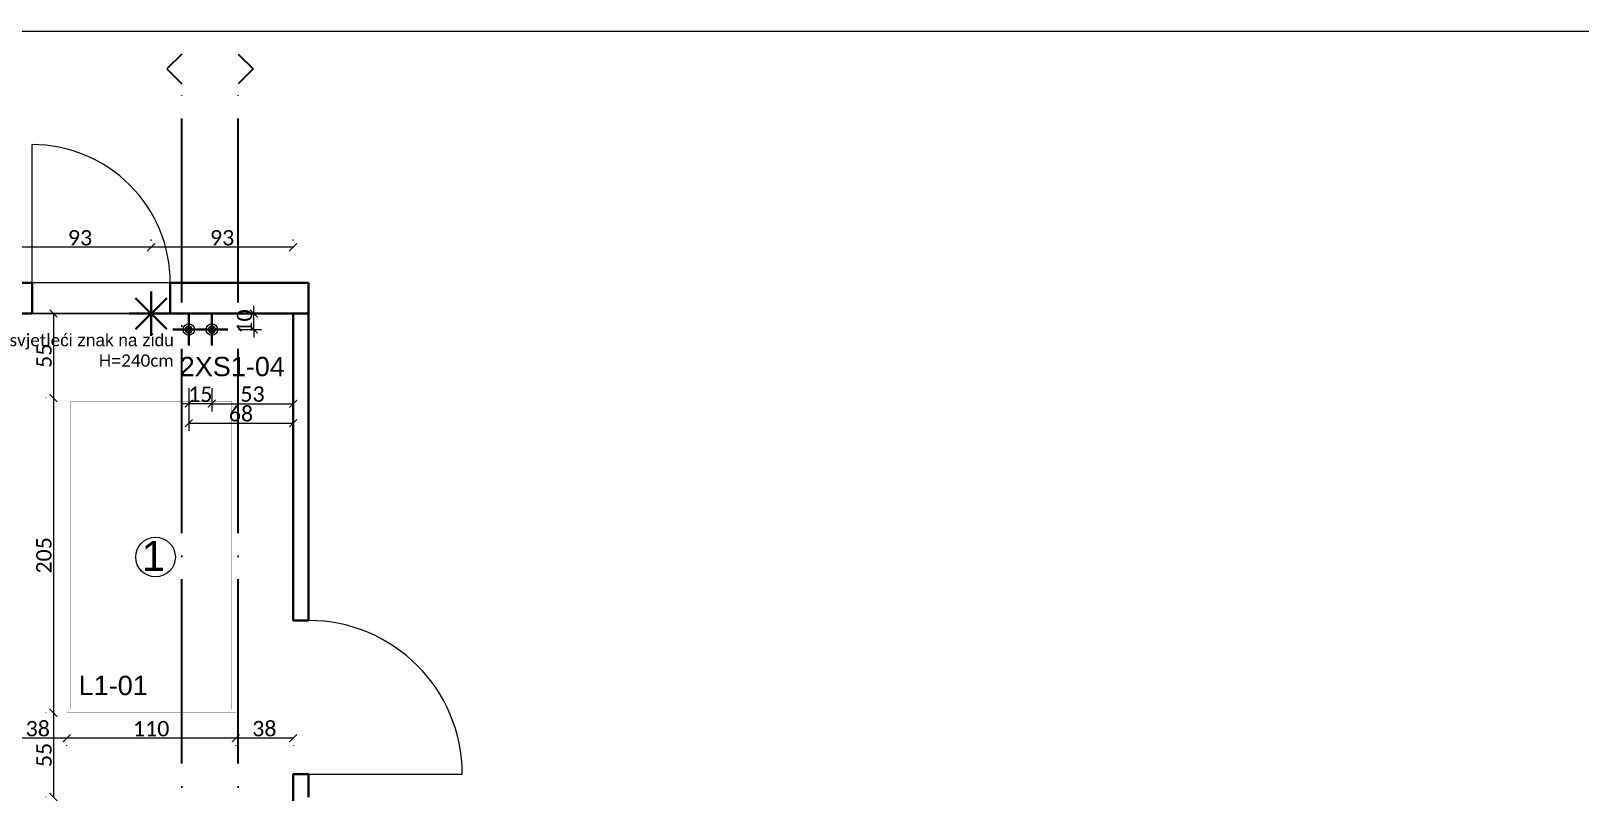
# Model space of a CAD drawing. Header units: centimetres. Extents: x -26724 to 60145, y -23645 to 6771.
# Drawn here: x 4156 to 5165, y 5028 to 5524 of the extents above; entities that cross this region are included whole.
import ezdxf

# ---------------------------------------------------------------- set-up
doc = ezdxf.new("R2010")
doc.units = ezdxf.units.CM
doc.linetypes.add('ACAD_ISO04W100', pattern=[30, 24, -3, 0, -3])
doc.linetypes.add('DALEKOVOD_VN', pattern=[5, 2.5, -2.5])
for name, color, linetype, lineweight in [('2.IZGLED', 7, 'Continuous', 13), ('4.KOTE', 88, 'Continuous', 15), ('IZGLED', 252, 'Continuous', 13), ('vrata', 83, 'Continuous', 18), ('zid', 7, 'Continuous', 40)]:
    doc.layers.add(name, color=color, linetype=linetype, lineweight=lineweight)
doc.layers.add('3.IZGLED 2', color=7, linetype='Continuous', lineweight=9, true_color=0x4a4a4a)
doc.layers.add('IZGLED 2', color=253, linetype='Continuous', lineweight=9, true_color=0x828282)
doc.styles.add('0.12', font='arial.ttf', dxfattribs={"height": 0.12})
doc.styles.add('0.15', font='arial.ttf', dxfattribs={"height": 0.15})
doc.styles.get("Standard").update_dxf_attribs({"font": 'calibri.ttf'})
doc.dimstyles.new('ja 1 50', dxfattribs={"dimtxt": 10, "dimasz": 5, "dimexe": 5, "dimexo": 5, "dimgap": 1, "dimtad": 1, "dimdec": 0, "dimtxsty": 'Standard', "dimblk": 'ARCHTICK', "dimcen": 2.5, "dimclrd": 256, "dimclrt": 7, "dimadec": 0, "dimazin": 0, "dimtfac": 1, "dimtdec": 0, "dimtix": 1, "dimtmove": 1, "dimatfit": 3, "dimldrblk": 'ARCHTICK', "dimfxl": 10, "dimfxlon": 1, "dimlwd": 0, "dimlwe": 9, "dimarcsym": 0})

# ---------------------------------------------------------------- blocks, each defined once
blk = doc.blocks.new('efrrf')
at = {"layer": 'IZGLED'}
for q in [(32062.6, -5174.7), (32066, -5174.7), (32062.6, -5178.1), (32066, -5178.1)]:
    blk.add_line((32064.3, -5176.4), q, dxfattribs=at)
at = {"layer": 'IZGLED', "extrusion": (0, 0, -1)}
for major_axis, start_param, end_param in [((-2.83, 2.83), 3.926991, 7.068583), ((-1.7, 1.7), 4.712389, 10.995574), ((2.83, 2.83), -0.785398, 2.356194)]:
    blk.add_ellipse((32064.3, -5176.4), major_axis=major_axis, ratio=1, start_param=start_param, end_param=end_param, dxfattribs=at)
at = {"layer": 'zid'}
for p, q in [((32064.3, -5187.5), (32064.3, -5165.2)), ((32075.4, -5176.4), (32053.1, -5176.4))]:
    blk.add_line(p, q, dxfattribs=at)
blk = doc.blocks.new('GTTTTTT')
at = {"layer": 'zid', "color": 1}
for p, q in [((3959.04, 2060.69), (3959.04, 2036.69)), ((3950.55, 2040.2), (3967.52, 2057.17)), ((3967.52, 2040.2), (3950.55, 2057.17)), ((3947.04, 2048.69), (3971.04, 2048.69))]:
    blk.add_line(p, q, dxfattribs=at)
blk = doc.blocks.new('_ArchTick')
at = {"color": 0, "linetype": 'ByBlock', "const_width": 0.15}
blk.add_lwpolyline([(-0.5, -0.5), (0.5, 0.5)], dxfattribs=at)
blk = doc.blocks.new('*D2712')
at = {"layer": '4.KOTE', "color": 0, "lineweight": 9, "transparency": 16777216}
for p, q in [((4234.4, 5387.3), (4234.4, 5388.2)), ((4326.9, 5387.6), (4326.9, 5388.2))]:
    blk.add_line(p, q, dxfattribs=at)
at = {"layer": '4.KOTE', "lineweight": 0, "transparency": 16777216}
blk.add_line((4326.9, 5383.2), (4234.4, 5383.2), dxfattribs=at)
at = {"layer": 'Defpoints', "color": 0, "transparency": 16777216}
for p in [(4234.4, 5383.2), (4234.4, 5354.4, 608.3), (4326.9, 5340, 1216.7)]:
    blk.add_point(p, dxfattribs=at)
at = {"layer": '4.KOTE', "lineweight": 0, "transparency": 16777216, "xscale": 5, "yscale": 5, "zscale": 5, "rotation": 180}
blk.add_blockref('_ArchTick', (4234.4, 5383.2), dxfattribs=at)
at = {"layer": '4.KOTE', "lineweight": 0, "transparency": 16777216, "xscale": 5, "yscale": 5, "zscale": 5}
blk.add_blockref('_ArchTick', (4326.9, 5383.2), dxfattribs=at)
at = {"layer": '4.KOTE', "color": 7, "transparency": 16777216, "insert": (4280.6, 5389.3), "char_height": 10, "attachment_point": 5}
blk.add_mtext('93', dxfattribs=at)
blk = doc.blocks.new('*D2713')
at = {"layer": '4.KOTE', "color": 0, "lineweight": 9, "transparency": 16777216}
for p, q in [((4141.9, 5373.2), (4141.9, 5388.2)), ((4234.4, 5387.3), (4234.4, 5388.2))]:
    blk.add_line(p, q, dxfattribs=at)
at = {"layer": '4.KOTE', "lineweight": 0, "transparency": 16777216}
blk.add_line((4234.4, 5383.2), (4141.9, 5383.2), dxfattribs=at)
at = {"layer": 'Defpoints', "color": 0, "transparency": 16777216}
for p in [(4141.9, 5383.2), (4234.4, 5354.4, 608.3), (4141.9, 5340)]:
    blk.add_point(p, dxfattribs=at)
at = {"layer": '4.KOTE', "lineweight": 0, "transparency": 16777216, "xscale": 5, "yscale": 5, "zscale": 5, "rotation": 180}
blk.add_blockref('_ArchTick', (4141.9, 5383.2), dxfattribs=at)
at = {"layer": '4.KOTE', "lineweight": 0, "transparency": 16777216, "xscale": 5, "yscale": 5, "zscale": 5}
blk.add_blockref('_ArchTick', (4234.4, 5383.2), dxfattribs=at)
at = {"layer": '4.KOTE', "color": 7, "transparency": 16777216, "insert": (4188.1, 5389.3), "char_height": 10, "attachment_point": 5}
blk.add_mtext('93', dxfattribs=at)
blk = doc.blocks.new('*D2714')
at = {"layer": '4.KOTE', "color": 0, "lineweight": 9, "transparency": 16777216}
for p, q in [((4273.9, 5291.3), (4273.9, 5276.3)), ((4326.9, 5276.9), (4326.9, 5276.3))]:
    blk.add_line(p, q, dxfattribs=at)
at = {"layer": '4.KOTE', "lineweight": 0, "transparency": 16777216}
blk.add_line((4273.9, 5281.3), (4326.9, 5281.3), dxfattribs=at)
at = {"layer": 'Defpoints', "color": 0, "transparency": 16777216}
for p in [(4273.9, 5319.1), (4326.9, 5321.2, 1216.7), (4326.9, 5281.3)]:
    blk.add_point(p, dxfattribs=at)
at = {"layer": '4.KOTE', "lineweight": 0, "transparency": 16777216, "xscale": 5, "yscale": 5, "zscale": 5, "rotation": 180}
blk.add_blockref('_ArchTick', (4273.9, 5281.3), dxfattribs=at)
at = {"layer": '4.KOTE', "lineweight": 0, "transparency": 16777216, "xscale": 5, "yscale": 5, "zscale": 5}
blk.add_blockref('_ArchTick', (4326.9, 5281.3), dxfattribs=at)
at = {"layer": '4.KOTE', "color": 7, "transparency": 16777216, "insert": (4300.4, 5287.5), "char_height": 10, "attachment_point": 5}
blk.add_mtext('53', dxfattribs=at)
blk = doc.blocks.new('*D2715')
at = {"layer": '4.KOTE', "color": 0, "lineweight": 9, "transparency": 16777216}
for p, q in [((4258.9, 5278.6), (4258.9, 5263.6)), ((4326.9, 5264.3), (4326.9, 5263.6))]:
    blk.add_line(p, q, dxfattribs=at)
at = {"layer": '4.KOTE', "lineweight": 0, "transparency": 16777216}
blk.add_line((4258.9, 5268.6), (4326.9, 5268.6), dxfattribs=at)
at = {"layer": 'Defpoints', "color": 0, "transparency": 16777216}
for p in [(4258.9, 5319.1), (4326.9, 5319.1, 1216.7), (4326.9, 5268.6)]:
    blk.add_point(p, dxfattribs=at)
at = {"layer": '4.KOTE', "lineweight": 0, "transparency": 16777216, "xscale": 5, "yscale": 5, "zscale": 5, "rotation": 180}
blk.add_blockref('_ArchTick', (4258.9, 5268.6), dxfattribs=at)
at = {"layer": '4.KOTE', "lineweight": 0, "transparency": 16777216, "xscale": 5, "yscale": 5, "zscale": 5}
blk.add_blockref('_ArchTick', (4326.9, 5268.6), dxfattribs=at)
at = {"layer": '4.KOTE', "color": 7, "transparency": 16777216, "insert": (4292.9, 5274.7), "char_height": 10, "attachment_point": 5}
blk.add_mtext('68', dxfattribs=at)
blk = doc.blocks.new('*D2716')
at = {"layer": '4.KOTE', "color": 0, "lineweight": 9, "transparency": 16777216}
for p, q in [((4258.9, 5291.3), (4258.9, 5276.3)), ((4273.9, 5291.3), (4273.9, 5276.3))]:
    blk.add_line(p, q, dxfattribs=at)
at = {"layer": '4.KOTE', "lineweight": 0, "transparency": 16777216}
for p, q in [((4258.9, 5281.3), (4253.9, 5281.3)), ((4273.9, 5281.3), (4258.9, 5281.3)), ((4273.9, 5281.3), (4278.9, 5281.3))]:
    blk.add_line(p, q, dxfattribs=at)
at = {"layer": 'Defpoints', "color": 0, "transparency": 16777216}
for p in [(4258.9, 5319.1), (4273.9, 5319.1), (4258.9, 5281.3)]:
    blk.add_point(p, dxfattribs=at)
at = {"layer": '4.KOTE', "lineweight": 0, "transparency": 16777216, "xscale": 5, "yscale": 5, "zscale": 5}
blk.add_blockref('_ArchTick', (4258.9, 5281.3), dxfattribs=at)
at = {"layer": '4.KOTE', "lineweight": 0, "transparency": 16777216, "xscale": 5, "yscale": 5, "zscale": 5, "rotation": 180}
blk.add_blockref('_ArchTick', (4273.9, 5281.3), dxfattribs=at)
at = {"layer": '4.KOTE', "color": 7, "transparency": 16777216, "insert": (4266.4, 5287.4), "char_height": 10, "attachment_point": 5}
blk.add_mtext('15', dxfattribs=at)
blk = doc.blocks.new('*D2717')
at = {"layer": '4.KOTE', "color": 0, "lineweight": 9, "transparency": 16777216}
for p, q in [((4292.1, 5340), (4306.3, 5340)), ((4291.3, 5329.5), (4306.3, 5329.5))]:
    blk.add_line(p, q, dxfattribs=at)
at = {"layer": '4.KOTE', "lineweight": 0, "transparency": 16777216}
for p, q in [((4301.3, 5340), (4301.3, 5345)), ((4301.3, 5329.5), (4301.3, 5340)), ((4301.3, 5329.5), (4301.3, 5324.5))]:
    blk.add_line(p, q, dxfattribs=at)
at = {"layer": 'Defpoints', "color": 0, "transparency": 16777216}
for p in [(4287.1, 5340), (4301.3, 5340), (4284.3, 5329.5)]:
    blk.add_point(p, dxfattribs=at)
at = {"layer": '4.KOTE', "lineweight": 0, "transparency": 16777216, "xscale": 5, "yscale": 5, "zscale": 5}
for p, rotation in [((4301.3, 5340), 270), ((4301.3, 5329.5), 90)]:
    blk.add_blockref('_ArchTick', p, dxfattribs=dict(at, rotation=rotation))
at = {"layer": '4.KOTE', "color": 7, "transparency": 16777216, "insert": (4295.2, 5334.8), "char_height": 10, "attachment_point": 5, "rotation": 90}
blk.add_mtext('10', dxfattribs=at)
blk = doc.blocks.new('*D2718')
at = {"layer": '4.KOTE', "color": 0, "lineweight": 9, "transparency": 16777216}
for p, q in [((4173.2, 5340), (4165.8, 5340)), ((4166.1, 5285), (4165.8, 5285))]:
    blk.add_line(p, q, dxfattribs=at)
at = {"layer": '4.KOTE', "lineweight": 0, "transparency": 16777216}
blk.add_line((4170.8, 5340), (4170.8, 5285), dxfattribs=at)
at = {"layer": 'Defpoints', "color": 0, "transparency": 16777216}
for p in [(4181.3, 5340, -27.1), (4170.8, 5285), (4179.4, 5285, 608.3)]:
    blk.add_point(p, dxfattribs=at)
at = {"layer": '4.KOTE', "lineweight": 0, "transparency": 16777216, "xscale": 5, "yscale": 5, "zscale": 5}
for p, rotation in [((4170.8, 5340), 90), ((4170.8, 5285), 270)]:
    blk.add_blockref('_ArchTick', p, dxfattribs=dict(at, rotation=rotation))
at = {"layer": '4.KOTE', "color": 7, "transparency": 16777216, "insert": (4164.7, 5312.5), "char_height": 10, "attachment_point": 5, "rotation": 90}
blk.add_mtext('55', dxfattribs=at)
blk = doc.blocks.new('*D2719')
at = {"layer": '4.KOTE', "color": 0, "lineweight": 9, "transparency": 16777216}
for p, q in [((4166.1, 5285), (4165.8, 5285)), ((4166.1, 5080), (4165.8, 5080))]:
    blk.add_line(p, q, dxfattribs=at)
at = {"layer": '4.KOTE', "lineweight": 0, "transparency": 16777216}
blk.add_line((4170.8, 5285), (4170.8, 5080), dxfattribs=at)
at = {"layer": 'Defpoints', "color": 0, "transparency": 16777216}
for p in [(4179.4, 5285, 608.3), (4170.8, 5080), (4179.4, 5080, 608.3)]:
    blk.add_point(p, dxfattribs=at)
at = {"layer": '4.KOTE', "lineweight": 0, "transparency": 16777216, "xscale": 5, "yscale": 5, "zscale": 5}
for p, rotation in [((4170.8, 5285), 90), ((4170.8, 5080), 270)]:
    blk.add_blockref('_ArchTick', p, dxfattribs=dict(at, rotation=rotation))
at = {"layer": '4.KOTE', "color": 7, "transparency": 16777216, "insert": (4164.6, 5182.5), "char_height": 10, "attachment_point": 5, "rotation": 90}
blk.add_mtext('205', dxfattribs=at)
blk = doc.blocks.new('*D2720')
at = {"layer": '4.KOTE', "color": 0, "lineweight": 9, "transparency": 16777216}
for p, q in [((4166.1, 5080), (4165.8, 5080)), ((4166.1, 5025), (4165.8, 5025))]:
    blk.add_line(p, q, dxfattribs=at)
at = {"layer": '4.KOTE', "lineweight": 0, "transparency": 16777216}
blk.add_line((4170.8, 5080), (4170.8, 5025), dxfattribs=at)
at = {"layer": 'Defpoints', "color": 0, "transparency": 16777216}
for p in [(4179.4, 5080, 608.3), (4170.8, 5025), (4179.4, 5025, 608.3)]:
    blk.add_point(p, dxfattribs=at)
at = {"layer": '4.KOTE', "lineweight": 0, "transparency": 16777216, "xscale": 5, "yscale": 5, "zscale": 5}
for p, rotation in [((4170.8, 5080), 90), ((4170.8, 5025), 270)]:
    blk.add_blockref('_ArchTick', p, dxfattribs=dict(at, rotation=rotation))
at = {"layer": '4.KOTE', "color": 7, "transparency": 16777216, "insert": (4164.7, 5052.5), "char_height": 10, "attachment_point": 5, "rotation": 90}
blk.add_mtext('55', dxfattribs=at)
blk = doc.blocks.new('*D2709')
at = {"layer": '4.KOTE', "lineweight": 0, "transparency": 16777216}
blk.add_line((4326.9, 5063.4), (4289.4, 5063.4), dxfattribs=at)
at = {"layer": '4.KOTE', "color": 0, "lineweight": 9, "transparency": 16777216}
for p, q in [((4289.4, 5058.9), (4289.4, 5058.4)), ((4326.9, 5058.6), (4326.9, 5058.4))]:
    blk.add_line(p, q, dxfattribs=at)
at = {"layer": 'Defpoints', "color": 0, "transparency": 16777216}
for p in [(4289.4, 5078.9, 608.3), (4289.4, 5063.4), (4326.9, 5071.1, 1216.7)]:
    blk.add_point(p, dxfattribs=at)
at = {"layer": '4.KOTE', "lineweight": 0, "transparency": 16777216, "xscale": 5, "yscale": 5, "zscale": 5, "rotation": 180}
blk.add_blockref('_ArchTick', (4289.4, 5063.4), dxfattribs=at)
at = {"layer": '4.KOTE', "lineweight": 0, "transparency": 16777216, "xscale": 5, "yscale": 5, "zscale": 5}
blk.add_blockref('_ArchTick', (4326.9, 5063.4), dxfattribs=at)
at = {"layer": '4.KOTE', "color": 7, "transparency": 16777216, "insert": (4308.1, 5069.6), "char_height": 10, "attachment_point": 5}
blk.add_mtext('38', dxfattribs=at)
blk = doc.blocks.new('*D2710')
at = {"layer": '4.KOTE', "lineweight": 0, "transparency": 16777216}
blk.add_line((4289.4, 5063.4), (4179.4, 5063.4), dxfattribs=at)
at = {"layer": '4.KOTE', "color": 0, "lineweight": 9, "transparency": 16777216}
for p, q in [((4179.4, 5058.9), (4179.4, 5058.4)), ((4289.4, 5058.9), (4289.4, 5058.4))]:
    blk.add_line(p, q, dxfattribs=at)
at = {"layer": 'Defpoints', "color": 0, "transparency": 16777216}
for p in [(4179.4, 5078.9, 608.3), (4289.4, 5078.9, 608.3), (4179.4, 5063.4)]:
    blk.add_point(p, dxfattribs=at)
at = {"layer": '4.KOTE', "lineweight": 0, "transparency": 16777216, "xscale": 5, "yscale": 5, "zscale": 5, "rotation": 180}
blk.add_blockref('_ArchTick', (4179.4, 5063.4), dxfattribs=at)
at = {"layer": '4.KOTE', "lineweight": 0, "transparency": 16777216, "xscale": 5, "yscale": 5, "zscale": 5}
blk.add_blockref('_ArchTick', (4289.4, 5063.4), dxfattribs=at)
at = {"layer": '4.KOTE', "color": 7, "transparency": 16777216, "insert": (4234.4, 5069.6), "char_height": 10, "attachment_point": 5}
blk.add_mtext('110', dxfattribs=at)
blk = doc.blocks.new('*D2711')
at = {"layer": '4.KOTE', "color": 0, "lineweight": 9, "transparency": 16777216}
for p, q in [((4141.9, 5069.7), (4141.9, 5058.4)), ((4179.4, 5058.9), (4179.4, 5058.4))]:
    blk.add_line(p, q, dxfattribs=at)
at = {"layer": '4.KOTE', "lineweight": 0, "transparency": 16777216}
blk.add_line((4179.4, 5063.4), (4141.9, 5063.4), dxfattribs=at)
at = {"layer": 'Defpoints', "color": 0, "transparency": 16777216}
for p in [(4141.9, 5074.7), (4179.4, 5078.9, 608.3), (4141.9, 5063.4)]:
    blk.add_point(p, dxfattribs=at)
at = {"layer": '4.KOTE', "lineweight": 0, "transparency": 16777216, "xscale": 5, "yscale": 5, "zscale": 5, "rotation": 180}
blk.add_blockref('_ArchTick', (4141.9, 5063.4), dxfattribs=at)
at = {"layer": '4.KOTE', "lineweight": 0, "transparency": 16777216, "xscale": 5, "yscale": 5, "zscale": 5}
blk.add_blockref('_ArchTick', (4179.4, 5063.4), dxfattribs=at)
at = {"layer": '4.KOTE', "color": 7, "transparency": 16777216, "insert": (4160.6, 5069.6), "char_height": 10, "attachment_point": 5}
blk.add_mtext('38', dxfattribs=at)

msp = doc.modelspace()

# ---------------------------------------------------------------- linework, layer by layer
at = {"layer": '2.IZGLED'}
msp.add_lwpolyline([(3632.8, 4039), (3632.8, 5524), (5732.8, 5524), (5732.8, 4039), (3632.8, 4039)], dxfattribs=at)
at = {"layer": '2.IZGLED', "color": 116, "ltscale": 12, "true_color": 0x136734, "const_width": 0.1, "elevation": 608.3}
msp.add_lwpolyline([(4289.4, 5285), (4289.4, 5080), (4179.4, 5080), (4179.4, 5285), (4289.4, 5285)], dxfattribs=at)
at = {"layer": '2.IZGLED', "color": 1, "linetype": 'DALEKOVOD_VN', "ltscale": 3, "const_width": 0.1, "elevation": 608.3}
msp.add_lwpolyline([(4286.9, 5282.5), (4286.9, 5082.5), (4181.9, 5082.5), (4181.9, 5282.5)], close=True, dxfattribs=at)
at = {"layer": '2.IZGLED', "color": 116, "ltscale": 12, "true_color": 0x136734, "const_width": 0.1, "elevation": 608.3}
msp.add_lwpolyline([(4284.4, 5280), (4284.4, 5085), (4184.4, 5085), (4184.4, 5280)], close=True, dxfattribs=at)
at = {"layer": '3.IZGLED 2'}
for p, q in [((4246.9, 5360), (4156.9, 5360)), ((4156.9, 5340), (4246.9, 5340, -100))]:
    msp.add_line(p, q, dxfattribs=at)
at = {"layer": '4.KOTE', "elevation": 1216.7}
msp.add_lwpolyline([(4326.9, 5340), (4141.9, 5340)], dxfattribs=at)
at = {"layer": '4.KOTE', "color": 3}
msp.add_circle((4237.3, 5181.4, 594.8), 12.9, dxfattribs=at)
at = {"layer": 'IZGLED 2', "color": 5, "lineweight": 35}
for p, q in [((4254.3, 5509), (4244.6, 5499.3)), ((4291, 5509), (4300.8, 5499.3)), ((4244.6, 5499.3), (4254.3, 5489.5)), ((4300.8, 5499.3), (4291, 5489.5))]:
    msp.add_line(p, q, dxfattribs=at)
at = {"layer": 'IZGLED 2', "color": 5, "linetype": 'ACAD_ISO04W100', "lineweight": 35, "ltscale": 5}
for p, q in [((4254.3, 4146.3), (4254.3, 5489.5)), ((4291, 4146.3), (4291, 5489.5))]:
    msp.add_line(p, q, dxfattribs=at)
at = {"layer": 'vrata', "ltscale": 12}
for p, q in [((4156.9, 5360), (4156.9, 5450)), ((4336.9, 5040, -100), (4437, 5040, -100))]:
    msp.add_line(p, q, dxfattribs=at)
for centre, radius, start in [((4156.9, 5360), 90, 359.9999), ((4336.9, 5040, -100), 100.1, 0)]:
    msp.add_arc(centre, radius, start, 90, dxfattribs=at)
at = {"layer": 'zid'}
for p, q in [((4121.9, 5360), (4156.9, 5360)), ((4156.9, 5340, -100), (4156.9, 5360, 0)), ((4246.9, 5340, -100), (4246.9, 5360, 0)), ((4141.9, 5340), (4156.9, 5340)), ((4246.9, 5340), (4336.9, 5340)), ((4326.9, 5140, -100), (4336.9, 5140, -100)), ((4326.9, 5040, -100), (4336.9, 5040, -100))]:
    msp.add_line(p, q, dxfattribs=at)
at = {"layer": 'zid', "transparency": 33554687}
for p, q in [((4336.9, 5140, 1216.7), (4336.9, 5360, 1216.7)), ((4326.9, 5340, 1216.7), (4326.9, 5140, 1216.7)), ((4326.9, 5040, 1216.7), (4326.9, 4980, 1216.7)), ((4336.9, 5025, 1216.7), (4336.9, 5040, 1216.7))]:
    msp.add_line(p, q, dxfattribs=at)
at = {"layer": 'zid'}
msp.add_lwpolyline([(4246.9, 5360), (4336.9, 5360)], dxfattribs=at)

# ---------------------------------------------------------------- block references
at = {"xscale": 1.2, "yscale": 1.2, "zscale": 1.2}
msp.add_blockref('GTTTTTT', (-516.4, 2881.5, 608.3), dxfattribs=at)
at = {"layer": 'IZGLED 2', "xscale": 0.9351958046739138, "yscale": 0.9351958046739138, "zscale": 0.9351958046739138}
for p in [(-25727.5, 10170.5), (-25712.5, 10170.5)]:
    msp.add_blockref('efrrf', p, dxfattribs=at)

# ---------------------------------------------------------------- texts
at = {"color": 1, "insert": (4249.1, 5326.7, -708.3), "char_height": 8, "attachment_point": 3}
msp.add_mtext_dynamic_manual_height_columns('svjetle{\\fArial|b0|i0|c238|p34;ći znak na zidu H=}2{\\fCalibri|b0|i0|c238|p34;4}0cm ', width=124.95, gutter_width=12.5, heights=[0], dxfattribs=at)
at = {"layer": 'IZGLED 2', "color": 7, "style": '0.12'}
msp.add_text('2XS1-04', height=12.6, dxfattribs=at).set_placement((4253, 5299.2, 27))
at = {"layer": 'IZGLED 2', "color": 3, "style": '0.15'}
msp.add_text('1', height=19.6, dxfattribs=at).set_placement((4228.3, 5172.3, 594.8))
at = {"layer": 'IZGLED 2', "color": 240, "true_color": 0xed1f24, "style": '0.12'}
msp.add_text('L1-01', height=12.6, dxfattribs=at).set_placement((4187.2, 5091.5, 40.5))

# ---------------------------------------------------------------- dimensions: what is measured, and where the dimension line sits
at = {"layer": '4.KOTE'}
for base, p1, p2, picture, middle in [((4141.8973, 5383.1659), (4234.3975, 5354.3638, 608.3459), (4141.8973, 5339.9638), '*D2713', (4188.1474, 5389.289)), ((4234.3975, 5383.1659), (4326.8978, 5339.9638, 1216.6919), (4234.3975, 5354.3638, 608.3459), '*D2712', (4280.6476, 5389.289)), ((4258.9, 5281.3), (4273.9, 5319.1), (4258.9, 5319.1), '*D2716', (4266.4, 5287.4)), ((4326.9, 5268.6), (4258.9, 5319.1), (4326.9, 5319.1, 1216.7), '*D2715', (4292.9, 5274.7)), ((4326.9, 5281.3), (4273.9, 5319.1), (4326.9, 5321.2, 1216.7), '*D2714', (4300.4, 5287.5)), ((4141.8973, 5063.4342), (4179.3975, 5078.9266, 608.3459), (4141.8973, 5074.6923), '*D2711', (4160.6474, 5069.5573)), ((4179.4, 5063.4), (4289.4, 5078.9, 608.3), (4179.4, 5078.9, 608.3), '*D2710', (4234.4, 5069.6)), ((4289.3975, 5063.4342), (4326.8978, 5071.0583, 1216.6919), (4289.3975, 5078.9266, 608.3459), '*D2709', (4308.1476, 5069.5573))]:
    dim = msp.add_linear_dim(base=base, p1=p1, p2=p2, dimstyle='ja 1 50', dxfattribs=at)
    dim.commit()
    dim.dimension.update_dxf_attribs({"geometry": picture, "text_midpoint": middle})
for base, p1, p2, picture, middle in [((4170.8, 5285), (4181.3, 5340, -27.1), (4179.4, 5285, 608.3), '*D2718', (4164.7, 5312.5)), ((4301.3263, 5339.9638), (4284.3236, 5329.538), (4287.1117, 5339.9638), '*D2717', (4295.2033, 5334.7509)), ((4170.8, 5080), (4179.4, 5285, 608.3), (4179.4, 5080, 608.3), '*D2719', (4164.6, 5182.5)), ((4170.8, 5025), (4179.4, 5080, 608.3), (4179.4, 5025, 608.3), '*D2720', (4164.7, 5052.5))]:
    dim = msp.add_linear_dim(base=base, p1=p1, p2=p2, angle=90, dimstyle='ja 1 50', dxfattribs=at)
    dim.commit()
    dim.dimension.update_dxf_attribs({"geometry": picture, "text_midpoint": middle})

doc.saveas('drawing.dxf')
